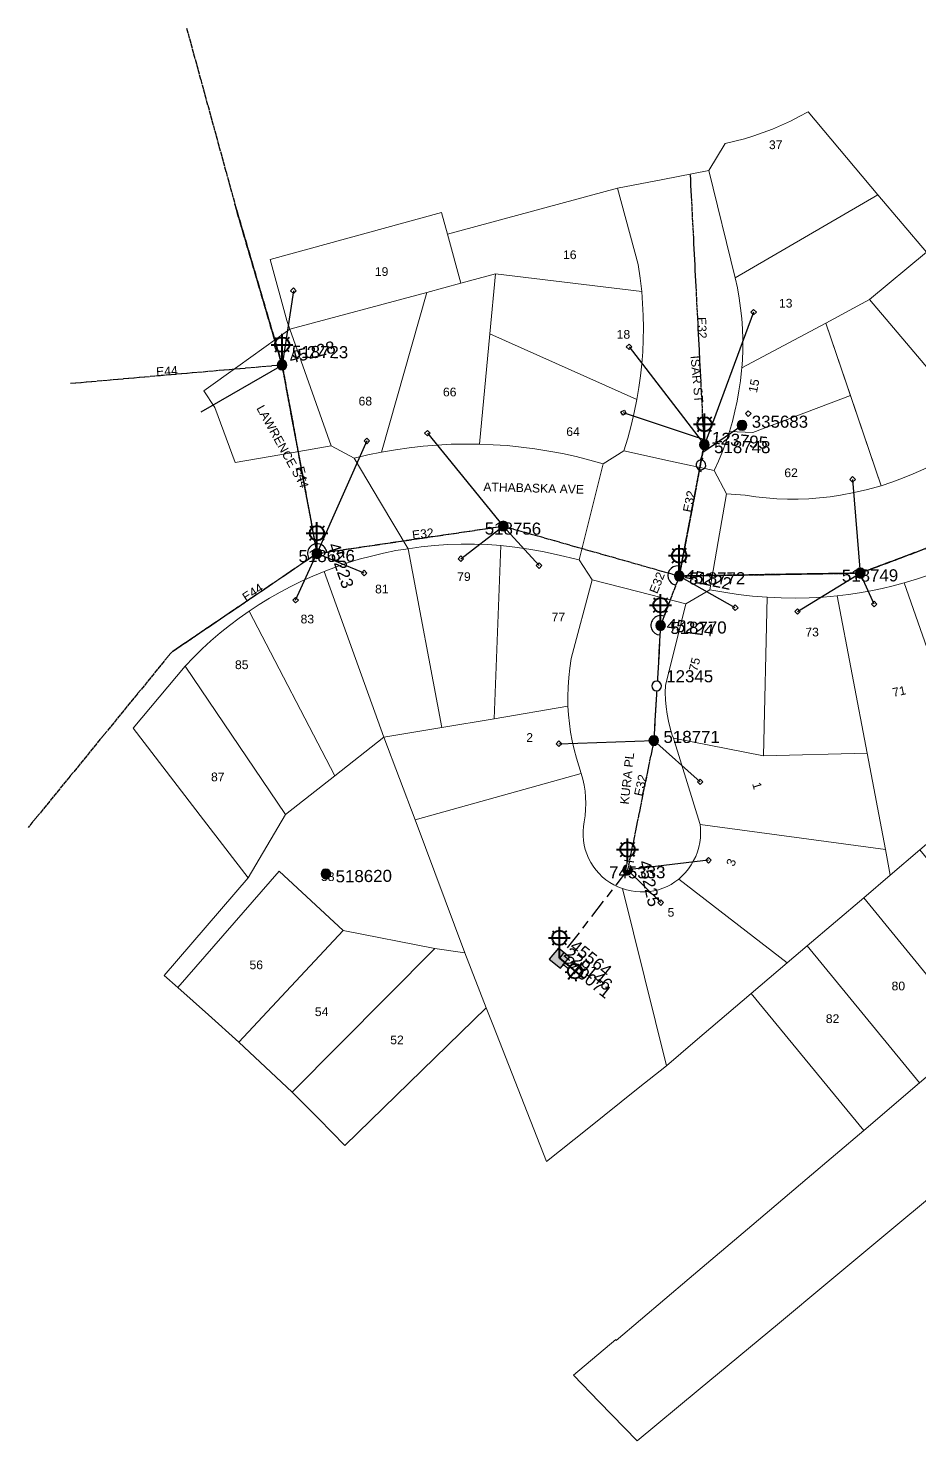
# Model space of a CAD drawing. Header units: metres. Extents: x 308730 to 309150, y 6259072 to 6259404.
# Drawn here: x 308730.1 to 308914.4, y 6259071.8 to 6259363.8 of the extents above; entities that cross this region are included whole.
import ezdxf
from ezdxf.enums import TextEntityAlignment as Align

# ---------------------------------------------------------------- set-up
doc = ezdxf.new("R2010")
doc.units = ezdxf.units.M
doc.linetypes.add('Cable Exist OH', pattern=[1, 1, 0])
doc.linetypes.add('Cable Exist UG', pattern=[8.2, 4, -1.2, 1.8, -1.2])
doc.layers.get('0').update_dxf_attribs({"color": 6})
doc.layers.add('Cadastre Land Parcels_SP_EXT', color=9, linetype='Continuous', lineweight=5)
doc.layers.add('Cadastre Roads_SP_EXT', color=9, linetype='Continuous', lineweight=5)
for name, color, linetype in [('Equip_SP_LV_EXT', 7, 'Continuous'), ('Equip_SP_SL_EXT', 7, 'Continuous'), ('Mains_LV_EXT', 7, 'Continuous'), ('Mains_SL_EXT', 7, 'Continuous'), ('Services_SP_EXT', 7, 'Continuous'), ('SupportsOH_SP_TR_HV_LV_SL_EXT', 7, 'Continuous'), ('SupportsOH_SP_TR_HV_LV_SL_NEW', 2, 'Continuous'), ('SupportsUG_SP_LV_SL_EXT', 7, 'Continuous')]:
    doc.layers.add(name, color=color, linetype=linetype)
doc.styles.add('COLUMN_LABEL', font='arial.ttf')
doc.styles.add('iecARIAL', font='arial.ttf', dxfattribs={"height": 2})
doc.styles.add('POLE_LABEL', font='arial.ttf')
doc.styles.get("Standard").update_dxf_attribs({"font": 'arial.ttf'})

# ---------------------------------------------------------------- blocks, each defined once
blk = doc.blocks.new('COLUMN_EXT')
blk.add_hatch(color=256).paths.add_polyline_path([(-1.49, 1.48), (-1.49, -1.49), (1.48, -1.49), (1.48, 1.48)])
blk.add_lwpolyline([(-1.49, -1.49), (1.48, -1.49), (1.48, 1.48), (-1.49, 1.48)], close=True)
for tag, height, style, flags, p in [('ASSET_NUM', 2.5, 'COLUMN_LABEL', 8, (2, 2)), ('STRUCTURE_PLANT_NUMBER', 0.2, 'POLE_LABEL', 9, (1.81, 0.03)), ('STREET_CODE', 0.2, 'COLUMN_LABEL', 9, (1.81, -0.2))]:
    blk.add_attdef(tag, text='', height=height, dxfattribs=dict(style=style, flags=flags)).set_placement(p, align=Align.MIDDLE_LEFT)
at = {"flags": 1}
blk.add_attdef('Z', (1.81, -2.35), '', height=0.2, dxfattribs=at)
at = {"flags": 9}
for tag, p in [('COLUMN_TYPE', (1.81, -0.4)), ('OWNED_BY', (1.81, -0.6)), ('STATE', (1.81, -0.8)), ('USAGE', (1.81, -1)), ('STREETNAME', (1.81, -1.6)), ('SUBURB', (1.81, -1.8)), ('LEGEND', (1.81, -1.2)), ('LOCATION', (1.81, -1.4)), ('NOTES', (1.81, -2))]:
    blk.add_attdef(tag, text='', height=0.2, dxfattribs=at).set_placement(p, align=Align.MIDDLE_LEFT)
blk = doc.blocks.new('LV_OH_LINKS_OPEN_EXT')
for p, q in [((-0.17, 4.97), (-0.17, 5.46)), ((-0.17, 3), (-0.17, 2.5)), ((0.17, 4.97), (0.17, 5.46)), ((0.17, 3), (0.17, 2.5))]:
    blk.add_line(p, q)
blk.add_lwpolyline([(0, 2.99, 1), (0, 4.98, 1)], format="xyb", close=True)
at = {"flags": 9}
for tag, p in [('ACTUAL_STATUS', (0, 0)), ('CONSTRUCTED_VOLTAGE', (0, -0.2)), ('OPERATING_VOLTAGE', (0, -0.6)), ('ORIENTATION', (0, -0.8)), ('OWNED_BY', (0, -1)), ('STATE', (0, -1.2)), ('SWITCH_TYPE', (0, -1.4)), ('NO_PHASES', (0, -0.4)), ('USAGE', (0, -1.6)), ('LEGEND', (0, -1.8)), ('NOTES', (0, -2))]:
    blk.add_attdef(tag, text='', height=0.2, dxfattribs=at).set_placement(p, align=Align.MIDDLE_LEFT)
at = {"flags": 1}
blk.add_attdef('Z', (0, 0), '', height=0.2, dxfattribs=at)
blk = doc.blocks.new('SL_LANTERN_EXT')
at = {"lineweight": 40}
for p, q in [((0, 1.97), (0, 6.47)), ((-2.25, 4.22), (2.25, 4.22)), ((-1.46, 5.68), (-1.06, 5.28)), ((-1.46, 2.76), (-1.06, 3.16)), ((1.46, 5.68), (1.06, 5.28)), ((1.46, 2.76), (1.06, 3.16)), ((0, 0), (0, 2.72))]:
    blk.add_line(p, q, dxfattribs=at)
blk.add_circle((0, 4.22), 1.5, dxfattribs=at)
at = {"style": 'iecARIAL', "flags": 8}
blk.add_attdef('ASSET_NUM', (1.5, 1.5), '', height=2.5, dxfattribs=at)
for tag, p, height, flags in [('OPERATING_VOLTAGE', (0.98, -1.65), 0.2, 9), ('ORIENTATION', (0.98, -1.85), 0.2, 9), ('OWNED_BY', (0.98, -2.05), 0.2, 9), ('STATE', (0.98, -2.25), 0.2, 9), ('CONSTRUCTED_VOLTAGE', (0.98, -0.65), 0.2, 9), ('CONTROL_TYPE', (0.98, -0.85), 0.2, 9), ('LANTERN_PURPOSE', (0.98, -1.05), 0.2, 9), ('LANTERN_TYPE', (0.98, -1.25), 0.2, 9), ('NO_PHASES', (0.98, -1.45), 0.2, 9), ('USAGE', (0.98, -2.45), 0.2, 9), ('CEXIST', (0.98, -2.65), 0.2, 9), ('CNEW', (0.98, -2.85), 0.2, 9), ('CNUMBER', (0.98, -3.05), 0.2, 9), ('LNUMBER', (2.18, -3.25), 2.5, 8), ('CREMOVE', (0.98, -3.25), 0.2, 9), ('CREPLACE', (0.98, -3.45), 0.2, 9), ('LKINGHEIGHT', (0.98, -3.65), 0.2, 9), ('LBRACKET', (0.98, -3.85), 0.2, 9), ('LBRACKETVOCAB', (0.98, -4.05), 0.2, 9), ('LCATEGORY', (0.98, -4.25), 0.2, 9), ('LCHARGE1', (0.98, -4.45), 0.2, 9), ('LCHARGE1PERCENT', (0.98, -4.65), 0.2, 9), ('LCHARGE2', (0.98, -4.85), 0.2, 9), ('LCHARGE2PERCENT', (0.98, -5.05), 0.2, 9), ('LCHARGE3', (0.98, -5.25), 0.2, 9), ('LCHARGE3PERCENT', (0.98, -5.45), 0.2, 9), ('LEXIST', (0.98, -5.65), 0.2, 9), ('LLAMP', (0.98, -5.85), 0.2, 9), ('LLAMPVOCAB', (0.98, -6.05), 0.2, 9), ('LMAST', (0.98, -6.25), 0.2, 9), ('LMASTVOCAB', (0.98, -6.45), 0.2, 9), ('LNEW', (0.98, -6.65), 0.2, 9), ('LANTNUMBER', (0.98, -6.85), 0.2, 9), ('LOUTREACH', (0.98, -7.25), 0.2, 9), ('LOUTREACHVOCAB', (0.98, -7.45), 0.2, 9), ('LRATECODE', (0.98, -7.65), 0.2, 9), ('LREMOVE', (0.98, -7.85), 0.2, 9), ('LREPLACE', (0.98, -8.05), 0.2, 9), ('LTYPE', (0.98, -8.25), 0.2, 9), ('LTYPEVOCAB', (0.98, -8.45), 0.2, 9), ('LEGEND', (0.98, -8.65), 0.2, 9), ('LOCATION', (0.98, -8.85), 0.2, 9), ('STREETNAME', (0.98, -9.25), 0.2, 9), ('SUBURB', (0.98, -9.45), 0.2, 1), ('NOTES', (0.98, -9.05), 0.2, 9)]:
    blk.add_attdef(tag, p, '', height=height, dxfattribs=dict(flags=flags))
blk = doc.blocks.new('CCP_EXT')
blk.add_wipeout([(0, 0.57), (0.57, 0), (0, -0.57), (-0.57, 0)])
blk.add_lwpolyline([(-0.57, 0), (0, 0.57), (0.57, 0), (0, -0.57), (-0.57, 0)])
at = {"flags": 1}
blk.add_attdef('Z', (0, 0), '', height=0.2, dxfattribs=at)
at = {"flags": 9}
for tag, p in [('CCP_TYPE', (0, 0)), ('CONSTRUCTED_VOLTAGE', (0, -0.2)), ('OPERATING_VOLTAGE', (0, -0.6)), ('ORIENTATION', (0, -0.8)), ('OWNED_BY', (0, -1)), ('STATE', (0, -1.8)), ('NO_PHASES', (0, -0.4)), ('USAGE', (0, -1.2)), ('LEGEND', (0, -1.4)), ('LIFE_SUPPORT', (0, -1.6)), ('NOTES', (0, -2))]:
    blk.add_attdef(tag, text='', height=0.2, dxfattribs=at).set_placement(p, align=Align.MIDDLE_LEFT)
blk = doc.blocks.new('POLE_EXT')
blk.add_hatch(color=256).paths.add_polyline_path([(-1, 0, 1), (1, 0, 1)])
blk.add_lwpolyline([(-1, 0, 1), (1, 0, 1)], format="xyb", close=True)
for tag, height, flags, p in [('pNumber', 2.5, 8, (-17.84, 2.07)), ('OWNED_BY', 0.2, 9, (1.35, -0.4)), ('SPECIAL_USE', 0.2, 9, (1.35, -0.8)), ('STATE', 0.2, 9, (1.35, -1)), ('cLV', 0.2, 9, (1.35, -1.4)), ('hDepth', 0.2, 9, (1.35, -1.6)), ('hDia', 0.2, 9, (1.35, -1.8)), ('cHV', 0.2, 9, (1.35, -2)), ('PARENT', 0.2, 9, (1.35, -0.6)), ('USAGE', 0.2, 9, (1.35, -1.2)), ('LBRACKET', 0.2, 9, (1.35, -2.2)), ('LExisting', 0.2, 9, (1.35, -2.4)), ('LANTNUMBER', 0.2, 9, (1.35, -2.6)), ('LOther', 0.2, 9, (1.35, -2.8)), ('LRemove', 0.2, 9, (1.35, -3)), ('cLinedev', 0.2, 9, (1.35, -3.4)), ('pExisting', 0.2, 9, (1.35, -3.8)), ('pFooting', 0.2, 9, (1.35, -4.4)), ('pNew', 0.2, 9, (1.35, -4.6)), ('pRelocate', 0.2, 9, (1.35, -5)), ('pRemove', 0.2, 9, (1.35, -5.2)), ('pReplace', 0.2, 9, (1.35, -5.4)), ('pStay', 0.2, 9, (1.35, -5.6)), ('pType', 0.2, 9, (1.35, -5.8)), ('LEGEND', 0.2, 9, (1.35, -3.2)), ('LOCATION', 0.2, 9, (1.35, -3.6)), ('PFNUMBER', 0.2, 9, (1.35, -4)), ('NEWPFNUMBER', 0.2, 9, (1.35, -4.2)), ('cspan', 0.2, 9, (1.35, -6)), ('STREETNAME', 0.2, 9, (1.35, -6.2)), ('SUBURB', 0.2, 9, (1.35, -6.4)), ('OPERATED_BY', 0.2, 9, (1.36, -7.01)), ('NOTES', 0.2, 9, (1.35, -6.6)), ('MAINTAINED_BY', 0.2, 9, (1.36, -6.81))]:
    blk.add_attdef(tag, text='', height=height, dxfattribs=dict(flags=flags)).set_placement(p, align=Align.MIDDLE_LEFT)
at = {"style": 'POLE_LABEL'}
for tag, height, flags, p in [('ASSET_NUM', 2.5, 8, (2, 2)), ('STRUCTURE_PLANT_NUMBER', 0.2, 9, (1.35, 0.03)), ('STREET_CODE', 0.2, 9, (1.35, -0.2))]:
    blk.add_attdef(tag, text='', height=height, dxfattribs=dict(at, flags=flags)).set_placement(p, align=Align.MIDDLE_LEFT)
at = {"flags": 1}
blk.add_attdef('Z', (1.35, -7.33), '', height=0.2, dxfattribs=at)
blk = doc.blocks.new('End Shackle_EXT')
blk.add_wipeout([(0, 0.25), (1.81, 0.25), (1.82, -0.25), (0, -0.25)])
blk.add_line((1.81, -1), (1.81, 1))
at = {"flags": 1}
blk.add_attdef('Z', (0, 0), '', height=0.2, dxfattribs=at)
at = {"flags": 9}
for tag, p in [('CONNECTOR_TYPE', (0, 0)), ('CONSTRUCTED_VOLTAGE', (0, -0.2)), ('OPERATING_VOLTAGE', (0, -0.6)), ('ORIENTATION', (0, -0.8)), ('OWNED_BY', (0, -1)), ('STATE', (0, -1.2)), ('NO_PHASES', (0, -0.4)), ('USAGE', (0, -1.4)), ('NOTES', (0, -1.6))]:
    blk.add_attdef(tag, text='', height=0.2, dxfattribs=at).set_placement(p, align=Align.MIDDLE_LEFT)
blk = doc.blocks.new('POLE_NEW')
for tag, height, flags, p in [('pNumber', 2.5, 8, (-17.84, 2.07)), ('OWNED_BY', 0.2, 9, (1.15, -0.4)), ('SPECIAL_USE', 0.2, 9, (1.15, -0.8)), ('STATE', 0.2, 9, (1.15, -1)), ('cLV', 0.2, 9, (1.15, -1.4)), ('hDepth', 0.2, 9, (1.15, -1.6)), ('hDia', 0.2, 9, (1.15, -1.8)), ('cHV', 0.2, 9, (1.15, -2)), ('PARENT', 0.2, 9, (1.15, -0.6)), ('USAGE', 0.2, 9, (1.15, -1.2)), ('LBRACKET', 0.2, 9, (1.15, -2.2)), ('LExisting', 0.2, 9, (1.15, -2.4)), ('LANTNUMBER', 0.2, 9, (1.15, -2.6)), ('LOther', 0.2, 9, (1.15, -2.8)), ('LRemove', 0.2, 9, (1.15, -3)), ('cLinedev', 0.2, 9, (1.15, -3.4)), ('pExisting', 0.2, 9, (1.15, -3.6)), ('pFooting', 0.2, 9, (1.15, -4.2)), ('pNew', 0.2, 9, (1.15, -4.4)), ('pRelocate', 0.2, 9, (1.15, -4.8)), ('pRemove', 0.2, 9, (1.15, -5)), ('pReplace', 0.2, 9, (1.15, -5.2)), ('pStay', 0.2, 9, (1.15, -5.4)), ('pType', 0.2, 9, (1.15, -5.6)), ('cspan', 0.2, 9, (1.15, -5.8)), ('LEGEND', 0.2, 9, (1.15, -3.2)), ('PFNUMBER', 0.2, 9, (1.15, -3.8)), ('NEWPFNUMBER', 0.2, 9, (1.15, -4)), ('SUBURB', 0.2, 9, (1.15, -6)), ('STREETNAME', 0.2, 9, (1.15, -6.2)), ('OPERATED_BY', 0.2, 9, (1.15, -6.89)), ('LOCATION', 0.2, 9, (1.15, -6.4)), ('NOTES', 0.2, 9, (1.15, -6.6)), ('MAINTAINED_BY', 0.2, 9, (1.15, -7.22))]:
    blk.add_attdef(tag, text='', height=height, dxfattribs=dict(flags=flags)).set_placement(p, align=Align.MIDDLE_LEFT)
at = {"style": 'POLE_LABEL'}
for tag, height, flags, p in [('ASSET_NUM', 2.5, 8, (2, 2)), ('STRUCTURE_PLANT_NUMBER', 0.2, 9, (1.15, 0.09)), ('STREET_CODE', 0.2, 9, (1.15, -0.2))]:
    blk.add_attdef(tag, text='', height=height, dxfattribs=dict(at, flags=flags)).set_placement(p, align=Align.MIDDLE_LEFT)
at = {"flags": 1}
blk.add_attdef('Z', (1.15, -7.59), '', height=0.2, dxfattribs=at)
blk.add_wipeout([(0.07, 1), (-0.06, 1), (-0.18, 0.98), (-0.3, 0.95), (-0.42, 0.91), (-0.53, 0.85), (-0.63, 0.77), (-0.73, 0.69), (-0.81, 0.59), (-0.87, 0.49), (-0.93, 0.37), (-0.97, 0.25), (-0.99, 0.13), (-1, 0.01), (-0.99, -0.12), (-0.97, -0.24), (-0.93, -0.36), (-0.88, -0.48), (-0.81, -0.58), (-0.73, -0.68), (-0.64, -0.77), (-0.54, -0.84), (-0.43, -0.9), (-0.31, -0.95), (-0.19, -0.98), (-0.07, -1), (0.06, -1), (0.18, -0.98), (0.3, -0.95), (0.42, -0.91), (0.53, -0.85), (0.63, -0.77), (0.73, -0.69), (0.81, -0.59), (0.87, -0.49), (0.93, -0.37), (0.97, -0.25), (0.99, -0.13), (1, -0.01), (0.99, 0.12), (0.97, 0.24), (0.93, 0.36), (0.88, 0.48), (0.81, 0.58), (0.73, 0.68), (0.64, 0.77), (0.54, 0.84), (0.43, 0.9), (0.31, 0.95), (0.19, 0.98)])
at = {"lineweight": -3}
blk.add_lwpolyline([(-1, 0, 1), (1, 0, 1)], format="xyb", close=True, dxfattribs=at)

msp = doc.modelspace()

# ---------------------------------------------------------------- linework, layer by layer
at = {"layer": 'Cadastre Land Parcels_SP_EXT', "linetype": 'Continuous'}
for points in [[(308905.81, 6259329.41), (308891.35, 6259346.55), (308889.54, 6259345.58), (308887.72, 6259344.65), (308885.87, 6259343.79), (308883.99, 6259342.99), (308882.09, 6259342.26), (308880.16, 6259341.6), (308878.2, 6259341.01), (308876.23, 6259340.48), (308874.24, 6259340.03), (308870.85, 6259334.46), (308876.28, 6259312.26), (308905.81, 6259329.41)], [(308856.95, 6259309.38), (308856.63, 6259312.2), (308856.22, 6259315), (308851.93, 6259330.75), (308816.76, 6259321.24), (308819.54, 6259311.16), (308826.73, 6259313.05), (308856.95, 6259309.38)], [(308915.82, 6259317.53), (308905.81, 6259329.41), (308876.28, 6259312.26), (308876.73, 6259310.17), (308877.1, 6259308.06), (308877.4, 6259305.94), (308877.62, 6259303.8), (308877.77, 6259301.67), (308877.84, 6259299.53), (308877.84, 6259297.38), (308877.76, 6259295.24), (308877.64, 6259293.65), (308894.99, 6259302.9), (308904.08, 6259307.78), (308915.82, 6259317.53)], [(308812.51, 6259309.24), (308819.54, 6259311.16), (308816.76, 6259321.24), (308815.55, 6259325.76), (308780.12, 6259316.01), (308783.58, 6259303.41), (308784.22, 6259301.61), (308812.51, 6259309.24)], [(308939.03, 6259289.96), (308915.82, 6259317.53), (308904.08, 6259307.78), (308927.32, 6259280.24), (308939.03, 6259289.96)], [(308825.51, 6259300.63), (308826.73, 6259313.05), (308819.54, 6259311.16), (308812.51, 6259309.24), (308803.15, 6259276.22), (308806.01, 6259276.71), (308808.88, 6259277.12), (308811.77, 6259277.44), (308814.67, 6259277.67), (308817.57, 6259277.82), (308820.47, 6259277.88), (308823.38, 6259277.85), (308825.51, 6259300.63)], [(308856.95, 6259309.38), (308826.73, 6259313.05), (308825.51, 6259300.63), (308855.95, 6259287.08), (308856.37, 6259289.54), (308856.71, 6259292), (308856.97, 6259294.47), (308857.15, 6259296.96), (308857.26, 6259299.44), (308857.3, 6259301.93), (308857.26, 6259304.42), (308857.14, 6259306.9), (308856.95, 6259309.38)], [(308803.15, 6259276.22), (308812.51, 6259309.24), (308784.22, 6259301.61), (308792.74, 6259277.48), (308797.48, 6259274.96), (308800.31, 6259275.63), (308803.15, 6259276.22)], [(308927.32, 6259280.24), (308904.08, 6259307.78), (308894.99, 6259302.9), (308906.44, 6259269.24), (308908.68, 6259269.98), (308910.91, 6259270.8), (308913.1, 6259271.71), (308915.26, 6259272.7), (308917.38, 6259273.77), (308919.46, 6259274.92), (308921.5, 6259276.14), (308923.49, 6259277.43), (308925.43, 6259278.8), (308927.32, 6259280.24)], [(308900.1, 6259287.88), (308894.99, 6259302.9), (308877.64, 6259293.65), (308877.6, 6259293.1), (308877.37, 6259290.97), (308877.06, 6259288.85), (308876.68, 6259286.75), (308876.23, 6259284.64), (308875.7, 6259282.54), (308875.1, 6259280.46), (308879.92, 6259280.28), (308900.1, 6259287.88)], [(308855.95, 6259287.08), (308825.51, 6259300.63), (308823.38, 6259277.85), (308826.26, 6259277.74), (308829.14, 6259277.54), (308832.02, 6259277.26), (308834.88, 6259276.89), (308837.74, 6259276.43), (308840.58, 6259275.89), (308843.4, 6259275.27), (308846.2, 6259274.56), (308848.97, 6259273.77), (308853.25, 6259276.49), (308854.06, 6259279.1), (308854.78, 6259281.74), (308855.41, 6259284.4), (308855.95, 6259287.08)], [(308900.1, 6259287.88), (308879.92, 6259280.28), (308875.1, 6259280.46), (308874.43, 6259278.39), (308873.68, 6259276.35), (308872.85, 6259274.34), (308871.96, 6259272.37), (308874.45, 6259267.61), (308878.36, 6259267.29), (308880.53, 6259266.97), (308882.72, 6259266.73), (308884.91, 6259266.57), (308887.11, 6259266.49), (308889.31, 6259266.49), (308891.51, 6259266.57), (308893.7, 6259266.72), (308895.89, 6259266.96), (308898.06, 6259267.29), (308900.87, 6259267.84), (308903.66, 6259268.5), (308906.44, 6259269.24), (308900.1, 6259287.88)], [(308803.6, 6259217.3), (308815.63, 6259219.24), (308808.63, 6259256.24), (308806.09, 6259255.83), (308803.56, 6259255.31), (308801.05, 6259254.72), (308798.55, 6259254.04), (308796.09, 6259253.28), (308793.64, 6259252.44), (308791.27, 6259251.5), (308803.6, 6259217.3)], [(308827.84, 6259256.92), (308825.09, 6259257.1), (308822.34, 6259257.19), (308819.59, 6259257.18), (308816.85, 6259257.08), (308814.1, 6259256.9), (308811.37, 6259256.62), (308808.63, 6259256.24), (308815.63, 6259219.24), (308826.46, 6259221.07), (308827.84, 6259256.92)], [(308844, 6259253.94), (308839.27, 6259255.05), (308836.43, 6259255.63), (308833.58, 6259256.14), (308830.71, 6259256.57), (308827.84, 6259256.92), (308826.46, 6259221.07), (308841.69, 6259223.66), (308841.67, 6259225.66), (308841.73, 6259227.63), (308841.87, 6259229.6), (308842.09, 6259231.56), (308842.39, 6259233.5), (308846.68, 6259249.79), (308844, 6259253.94)], [(308944.54, 6259219.52), (308924.63, 6259254.19), (308922, 6259253.02), (308919.36, 6259251.91), (308916.67, 6259250.9), (308913.96, 6259249.98), (308911.21, 6259249.15), (308926.89, 6259204.53), (308937.66, 6259213.68), (308944.54, 6259219.52)], [(308803.6, 6259217.3), (308791.27, 6259251.5), (308788.91, 6259250.56), (308786.63, 6259249.53), (308784.38, 6259248.43), (308782.17, 6259247.25), (308780, 6259246.01), (308777.87, 6259244.7), (308775.78, 6259243.31), (308793.48, 6259209.3), (308803.6, 6259217.3)], [(308882.86, 6259246.19), (308879.88, 6259246.44), (308876.92, 6259246.78), (308873.96, 6259247.23), (308871.03, 6259247.76), (308866.08, 6259244.87), (308861.86, 6259227.97), (308861.83, 6259226.48), (308861.87, 6259224.99), (308862, 6259223.51), (308862.2, 6259222.03), (308862.48, 6259220.57), (308862.83, 6259219.12), (308863.26, 6259217.7), (308863.5, 6259217.05), (308882.12, 6259213.43), (308882.86, 6259246.19)], [(308926.89, 6259204.53), (308911.21, 6259249.15), (308908.94, 6259248.54), (308906.65, 6259247.99), (308904.34, 6259247.51), (308902.02, 6259247.1), (308899.69, 6259246.75), (308897.37, 6259246.48), (308903.58, 6259213.97), (308907.37, 6259194.07), (308908.36, 6259188.76), (308914.48, 6259193.96), (308926.06, 6259203.81), (308926.89, 6259204.53)], [(308897.37, 6259246.48), (308894.46, 6259246.23), (308891.57, 6259246.07), (308888.66, 6259246.02), (308885.76, 6259246.06), (308882.86, 6259246.19), (308882.12, 6259213.43), (308903.58, 6259213.97), (308897.37, 6259246.48)], [(308793.48, 6259209.3), (308775.78, 6259243.31), (308773.73, 6259241.88), (308771.73, 6259240.38), (308769.78, 6259238.81), (308767.88, 6259237.19), (308766.03, 6259235.5), (308764.24, 6259233.75), (308762.51, 6259231.95), (308783.28, 6259201.28), (308793.48, 6259209.3)], [(308783.28, 6259201.28), (308762.51, 6259231.95), (308751.76, 6259219.14), (308766.35, 6259200.17), (308775.55, 6259188.2), (308783.28, 6259201.28)], [(308844.42, 6259209.78), (308843.48, 6259212.96), (308843, 6259214.71), (308842.59, 6259216.49), (308842.25, 6259218.27), (308841.99, 6259220.07), (308841.8, 6259221.88), (308841.69, 6259223.66), (308826.46, 6259221.07), (308815.63, 6259219.24), (308803.6, 6259217.3), (308810.07, 6259200.15), (308844.42, 6259209.78)], [(308810.07, 6259200.15), (308803.6, 6259217.3), (308793.48, 6259209.3), (308783.28, 6259201.28), (308775.55, 6259188.2), (308758.18, 6259167.99), (308761.03, 6259165.5), (308782, 6259189.53), (308795.22, 6259177.33), (308814.14, 6259173.57), (308820.4, 6259172.68), (308810.07, 6259200.15)], [(308882.12, 6259213.43), (308863.5, 6259217.05), (308863.73, 6259216.36), (308868.99, 6259199.41), (308869.01, 6259199.2), (308907.37, 6259194.07), (308903.58, 6259213.97), (308882.12, 6259213.43)], [(308852.96, 6259185.98), (308852.02, 6259186.34), (308851.16, 6259186.76), (308850.33, 6259187.25), (308849.54, 6259187.8), (308848.8, 6259188.42), (308848.12, 6259189.09), (308847.48, 6259189.81), (308846.91, 6259190.58), (308846.4, 6259191.39), (308845.96, 6259192.24), (308845.58, 6259193.13), (308845.28, 6259194.04), (308845.05, 6259194.97), (308844.9, 6259195.92), (308844.82, 6259196.88), (308844.82, 6259197.84), (308844.9, 6259198.8), (308845.05, 6259199.75), (308845.24, 6259201.01), (308845.35, 6259202.28), (308845.39, 6259203.55), (308845.35, 6259204.83), (308845.24, 6259206.1), (308845.05, 6259207.36), (308844.79, 6259208.61), (308844.42, 6259209.78), (308810.07, 6259200.15), (308820.4, 6259172.68), (308824.77, 6259161.3), (308826.3, 6259157.52), (308832.64, 6259141.3), (308837.24, 6259129.53), (308845.66, 6259136.25), (308856.22, 6259144.67), (308862.05, 6259149.32), (308852.96, 6259185.98)], [(308907.37, 6259194.07), (308869.01, 6259199.2), (308869.1, 6259198.43), (308869.13, 6259197.44), (308869.08, 6259196.45), (308868.95, 6259195.47), (308868.74, 6259194.5), (308868.47, 6259193.56), (308868.11, 6259192.63), (308867.68, 6259191.74), (308867.19, 6259190.88), (308866.63, 6259190.07), (308866, 6259189.3), (308865.32, 6259188.58), (308864.6, 6259187.94), (308887.03, 6259170.63), (308891.17, 6259174.13), (308902.86, 6259184.07), (308908.36, 6259188.76), (308907.37, 6259194.07)], [(308937.74, 6259165.64), (308914.48, 6259193.96), (308908.36, 6259188.76), (308902.86, 6259184.07), (308926.03, 6259155.71), (308937.74, 6259165.64)], [(308773.61, 6259154.2), (308795.22, 6259177.33), (308782, 6259189.53), (308761.03, 6259165.5), (308767.35, 6259159.89), (308773.61, 6259154.2)], [(308887.03, 6259170.63), (308864.6, 6259187.94), (308863.82, 6259187.35), (308863.02, 6259186.84), (308862.18, 6259186.4), (308861.3, 6259186.03), (308860.4, 6259185.73), (308859.48, 6259185.5), (308858.54, 6259185.34), (308857.59, 6259185.26), (308856.64, 6259185.26), (308855.69, 6259185.33), (308854.75, 6259185.48), (308853.82, 6259185.7), (308852.96, 6259185.98), (308862.05, 6259149.32), (308867.98, 6259154.4), (308879.59, 6259164.28), (308887.03, 6259170.63)], [(308914.41, 6259145.77), (308926.03, 6259155.71), (308902.86, 6259184.07), (308891.17, 6259174.13), (308914.41, 6259145.77)], [(308814.14, 6259173.57), (308795.22, 6259177.33), (308773.61, 6259154.2), (308779.16, 6259149.05), (308784.66, 6259143.84), (308814.14, 6259173.57)], [(308902.91, 6259135.96), (308914.41, 6259145.77), (308891.17, 6259174.13), (308887.03, 6259170.63), (308879.59, 6259164.28), (308902.91, 6259135.96)], [(308820.4, 6259172.68), (308814.14, 6259173.57), (308784.66, 6259143.84), (308790.15, 6259138.37), (308795.58, 6259132.85), (308824.77, 6259161.3), (308820.4, 6259172.68)]]:
    msp.add_lwpolyline(points, close=True, dxfattribs=at)
at = {"layer": 'Cadastre Roads_SP_EXT', "linetype": 'Continuous'}
msp.add_lwpolyline([(308792.74, 6259277.48), (308784.22, 6259301.61), (308773.42, 6259293.91), (308766.42, 6259288.9), (308768.69, 6259285.45), (308772.91, 6259274.03), (308782.13, 6259275.63), (308792.74, 6259277.48)], close=True, dxfattribs=at)
msp.add_lwpolyline([(308926.03, 6259155.71), (308914.41, 6259145.77), (308902.91, 6259135.96), (308891.19, 6259126.02), (308879.69, 6259116.3), (308866.79, 6259105.34), (308851.69, 6259092.53), (308851.63, 6259092.7), (308842.84, 6259085.33), (308848.15, 6259079.87), (308856, 6259071.8), (308868.6, 6259082.24), (308885.43, 6259096.19), (308894.99, 6259104.18), (308910.33, 6259116.93), (308925.86, 6259129.84)], dxfattribs=at)
at = {"layer": 'Mains_LV_EXT', "linetype": 'Cable Exist OH'}
for points in [[(308866.96, 6259333.52), (308869.82, 6259277.48)], [(308782.59, 6259294.2), (308772.83, 6259327.45)], [(308782.59, 6259294.2), (308738.79, 6259290.36)], [(308789.84, 6259255.25), (308782.59, 6259294.2)], [(308864.71, 6259250.58), (308869.82, 6259277.48)], [(308929.93, 6259261.63), (308902.15, 6259251.19)], [(308864.71, 6259250.58), (308860.85, 6259240.4)], [(308902.15, 6259251.19), (308864.71, 6259250.58)], [(308860.85, 6259240.4), (308859.45, 6259216.57)]]:
    msp.add_lwpolyline(points, dxfattribs=at)
at = {"layer": 'Mains_LV_EXT', "linetype": 'Continuous'}
for points in [[(308791.82, 6259255.54, 1.194453), (308788.08, 6259254.3)], [(308865.08, 6259252.55, 1.094017), (308864, 6259248.71)], [(308861.56, 6259242.27, 1.167685), (308860.73, 6259238.4)]]:
    msp.add_lwpolyline(points, format="xyb", dxfattribs=at)
at = {"layer": 'Mains_SL_EXT', "linetype": 'Cable Exist OH'}
for points in [[(308762.84, 6259363.84), (308772.83, 6259327.45), (308782.59, 6259294.2)], [(308866.96, 6259333.52), (308869.82, 6259277.48)], [(308782.59, 6259294.2), (308738.79, 6259290.36)], [(308782.59, 6259294.2), (308789.8, 6259255.23)], [(308869.82, 6259277.48), (308864.71, 6259250.58)], [(308864.71, 6259250.58), (308902.15, 6259251.19), (308929.93, 6259261.63)], [(308864.71, 6259250.58), (308860.84, 6259240.35)]]:
    msp.add_lwpolyline(points, dxfattribs=at)
at = {"layer": 'Services_SP_EXT'}
for points in [[(308765.83, 6259284.5), (308782.59, 6259294.2)], [(308869.57, 6259276.18), (308877.7, 6259281.75)]]:
    msp.add_lwpolyline(points, dxfattribs=at)

# ---------------------------------------------------------------- block references
at = {"layer": 'Equip_SP_LV_EXT', "rotation": 171.0481608683612}
msp.add_blockref('LV_OH_LINKS_OPEN_EXT', (308869.82, 6259277.48), dxfattribs=at)
at = {"layer": 'Equip_SP_SL_EXT'}
ref = msp.add_blockref('SL_LANTERN_EXT', (308782.59, 6259294.2), dxfattribs=at)
ref.add_attrib('ASSET_NUM', '45228', dxfattribs={"layer": '0', "height": 2.5, "rotation": 13.9816, "style": 'iecARIAL'}).set_placement((308784.09, 6259295.7), align=Align.MIDDLE_LEFT)
ref = msp.add_blockref('SL_LANTERN_EXT', (308869.92, 6259277.74), dxfattribs=at)
ref.add_attrib('ASSET_NUM', '123795', dxfattribs={"layer": '0', "height": 2.5, "rotation": 354.2456, "style": 'iecARIAL'}).set_placement((308871.43, 6259279.24), align=Align.MIDDLE_LEFT)
ref = msp.add_blockref('SL_LANTERN_EXT', (308789.8, 6259255.23), dxfattribs=at)
ref.add_attrib('ASSET_NUM', '45223', dxfattribs={"layer": '0', "height": 2.5, "rotation": 288.6914, "style": 'iecARIAL'}).set_placement((308791.3, 6259256.73), align=Align.BOTTOM_LEFT)
ref = msp.add_blockref('SL_LANTERN_EXT', (308864.71, 6259250.58), dxfattribs=at)
ref.add_attrib('ASSET_NUM', '45222', dxfattribs={"layer": '0', "height": 2.5, "rotation": 348.4761, "style": 'iecARIAL'}).set_placement((308866.21, 6259252.08), align=Align.TOP_LEFT)
ref = msp.add_blockref('SL_LANTERN_EXT', (308860.84, 6259240.35), dxfattribs=at)
ref.add_attrib('ASSET_NUM', '45224', dxfattribs={"layer": '0', "height": 2.5, "rotation": 352.2725, "style": 'iecARIAL'}).set_placement((308862.34, 6259241.85), align=Align.TOP_LEFT)
ref = msp.add_blockref('SL_LANTERN_EXT', (308854.02, 6259189.83), dxfattribs=at)
ref.add_attrib('ASSET_NUM', '45225', dxfattribs={"layer": '0', "height": 2.5, "rotation": 282.7812, "style": 'iecARIAL'}).set_placement((308855.52, 6259191.33), align=Align.BOTTOM_LEFT)
ref = msp.add_blockref('SL_LANTERN_EXT', (308839.93, 6259171.57), dxfattribs=at)
ref.add_attrib('ASSET_NUM', '229146', dxfattribs={"layer": '0', "height": 2.5, "rotation": 320.2774, "style": 'iecARIAL'}).set_placement((308841.43, 6259173.07), align=Align.MIDDLE_LEFT)
ref = msp.add_blockref('SL_LANTERN_EXT', (308839.93, 6259171.57), dxfattribs=dict(at, rotation=230.4070599012204))
ref.add_attrib('ASSET_NUM', '45564', dxfattribs={"layer": '0', "height": 2.5, "rotation": 321.2092, "style": 'iecARIAL'}).set_placement((308841.43, 6259173.07), align=Align.BOTTOM_LEFT)
at = {"layer": 'SupportsOH_SP_TR_HV_LV_SL_EXT'}
ref = msp.add_blockref('POLE_EXT', (308782.59, 6259294.2), dxfattribs=at)
ref.add_attrib('ASSET_NUM', '518723', dxfattribs={"layer": '0', "height": 2.5, "rotation": 359.5356, "style": 'POLE_LABEL'}).set_placement((308784.59, 6259294.95), align=Align.BOTTOM_LEFT)
ref = msp.add_blockref('POLE_EXT', (308869.92, 6259277.74), dxfattribs=at)
ref.add_attrib('ASSET_NUM', '518748', dxfattribs={"layer": '0', "height": 2.5, "style": 'POLE_LABEL'}).set_placement((308871.92, 6259278.49), align=Align.TOP_LEFT)
ref = msp.add_blockref('POLE_EXT', (308828.33, 6259260.9), dxfattribs=dict(at, rotation=0.4939987542208827))
ref.add_attrib('ASSET_NUM', '518756', dxfattribs={"layer": '0', "height": 2.5, "rotation": 359.7711, "style": 'POLE_LABEL'}).set_placement((308830.33, 6259261.65), align=Align.TOP_CENTER)
ref = msp.add_blockref('POLE_EXT', (308789.8, 6259255.23), dxfattribs=dict(at, rotation=359.6959776804218))
ref.add_attrib('ASSET_NUM', '518626', dxfattribs={"layer": '0', "height": 2.5, "rotation": 0.4314, "style": 'POLE_LABEL'}).set_placement((308791.8, 6259255.98), align=Align.TOP_CENTER)
ref = msp.add_blockref('POLE_EXT', (308864.71, 6259250.58), dxfattribs=at)
ref.add_attrib('ASSET_NUM', '518772', dxfattribs={"layer": '0', "height": 2.5, "rotation": 0.3219, "style": 'POLE_LABEL'}).set_placement((308866.71, 6259251.33), align=Align.TOP_LEFT)
ref = msp.add_blockref('POLE_EXT', (308902.15, 6259251.19), dxfattribs=dict(at, rotation=359.8857540345646))
ref.add_attrib('ASSET_NUM', '518749', dxfattribs={"layer": '0', "height": 2.5, "rotation": 0.4485, "style": 'POLE_LABEL'}).set_placement((308904.15, 6259251.94), align=Align.TOP_CENTER)
ref = msp.add_blockref('POLE_EXT', (308860.84, 6259240.35), dxfattribs=at)
ref.add_attrib('ASSET_NUM', '518770', dxfattribs={"layer": '0', "height": 2.5, "rotation": 0.5287, "style": 'POLE_LABEL'}).set_placement((308862.84, 6259241.1), align=Align.TOP_LEFT)
ref = msp.add_blockref('POLE_EXT', (308859.45, 6259216.57), dxfattribs=at)
ref.add_attrib('ASSET_NUM', '518771', dxfattribs={"layer": '0', "height": 2.5, "style": 'POLE_LABEL'}).set_placement((308861.45, 6259217.32), align=Align.MIDDLE_LEFT)
ref = msp.add_blockref('POLE_EXT', (308791.64, 6259189), dxfattribs=at)
ref.add_attrib('ASSET_NUM', '518620', dxfattribs={"layer": '0', "height": 2.5, "rotation": 0.5519, "style": 'POLE_LABEL'}).set_placement((308793.64, 6259189.75), align=Align.TOP_LEFT)
ref = msp.add_blockref('POLE_EXT', (308854.02, 6259189.83), dxfattribs=dict(at, rotation=0.4302731150068977))
ref.add_attrib('ASSET_NUM', '745333', dxfattribs={"layer": '0', "height": 2.5, "rotation": 0.2206, "style": 'POLE_LABEL'}).set_placement((308856.02, 6259190.58), align=Align.TOP_CENTER)
at = {"layer": 'SupportsUG_SP_LV_SL_EXT'}
ref = msp.add_blockref('COLUMN_EXT', (308839.93, 6259171.57), dxfattribs=dict(at, rotation=230.4070599012204))
ref.add_attrib('ASSET_NUM', '240071', dxfattribs={"layer": '0', "height": 2.5, "rotation": 321.2092, "style": 'COLUMN_LABEL'}).set_placement((308841.93, 6259172.32), align=Align.TOP_LEFT)

# ---------------------------------------------------------------- texts
at = {"layer": 'Cadastre Land Parcels_SP_EXT'}
for s, p in [('37', (308883.26, 6259338.85)), ('16', (308840.68, 6259316.11)), ('19', (308801.76, 6259312.63)), ('13', (308885.33, 6259306.09)), ('18', (308851.77, 6259299.65)), ('68', (308798.4, 6259285.85)), ('66', (308815.85, 6259287.73)), ('64', (308841.35, 6259279.54)), ('79', (308818.79, 6259249.56)), ('81', (308801.81, 6259246.99)), ('83', (308786.41, 6259240.79)), ('77', (308838.32, 6259241.19)), ('85', (308772.84, 6259231.34)), ('2', (308833.08, 6259216.3)), ('87', (308767.89, 6259208.15)), ('58', (308790.63, 6259187.53)), ('5', (308862.3, 6259180.15)), ('56', (308775.84, 6259169.29)), ('80', (308908.62, 6259164.92)), ('54', (308789.36, 6259159.6)), ('82', (308895.02, 6259158.16)), ('52', (308804.95, 6259153.77))]:
    msp.add_text(s, height=1.8, dxfattribs=at).set_placement(p)
for s, rotation, p in [('15', 78.7471, (308880.76, 6259288.37)), ('62', 0.7354, (308886.45, 6259271.02)), ('73', 1.111, (308890.8, 6259238.06)), ('75', 76.1175, (308868.42, 6259230.76)), ('71', 11.7305, (308909, 6259225.59)), ('1', 287.1864, (308879.76, 6259207.64)), ('3', 69.1373, (308876.04, 6259190.41))]:
    msp.add_text(s, height=1.8, rotation=rotation, dxfattribs=at).set_placement(p)
at = {"layer": 'Cadastre Roads_SP_EXT'}
for s, rotation, p in [('ISAR ST', 275.0359, (308867.05, 6259296.09)), ('LAWRENCE ST', 299.096, (308777.22, 6259285.29)), ('ATHABASKA AVE', 358.5021, (308824.18, 6259268.14)), ('KURA PL', 83.9097, (308854.26, 6259203.29))]:
    msp.add_text(s, height=1.8, rotation=rotation, dxfattribs=at).set_placement(p)
at = {"layer": 'Mains_LV_EXT'}
for s, rotation, p in [('E32', 271.7687, (308868.46, 6259304.11)), ('E44', 3.9074, (308756.6, 6259291.92)), ('E44', 283.066, (308785.34, 6259273.03)), ('E32', 78.1604, (308867.19, 6259263.63)), ('E32', 7.2426, (308809.59, 6259258.15)), ('E32', 68.1764, (308860.13, 6259246.79)), ('E44', 33.0884, (308775.11, 6259245.24)), ('E32', 77.4512, (308857.09, 6259204.94))]:
    msp.add_text(s, height=1.8, rotation=rotation, dxfattribs=at).set_placement(p)

# ---------------------------------------------------------------- next in the draw order: block references
at = {"layer": 'Services_SP_EXT'}
for p in [(308784.91, 6259309.58), (308880.09, 6259305.14), (308854.33, 6259297.96), (308878.98, 6259284.16), (308800.1, 6259278.51), (308812.62, 6259280.11), (308900.56, 6259270.57), (308819.56, 6259254.17), (308835.72, 6259252.73), (308799.56, 6259251.21), (308785.39, 6259245.6), (308876.3, 6259244.03), (308889.16, 6259243.25), (308905.03, 6259244.79), (308839.84, 6259215.91), (308869.03, 6259208.02), (308870.77, 6259191.82), (308860.87, 6259183.06)]:
    msp.add_blockref('CCP_EXT', p, dxfattribs=at)
at = {"layer": 'Services_SP_EXT', "rotation": 341.459100228937}
msp.add_blockref('CCP_EXT', (308853.2, 6259284.36), dxfattribs=at)

# ---------------------------------------------------------------- next in the draw order: linework, layer by layer
at = {"layer": 'Cadastre Roads_SP_EXT', "linetype": 'Continuous'}
for points in [[(308876.28, 6259312.26), (308870.85, 6259334.46), (308861.29, 6259332.59), (308851.93, 6259330.75), (308856.22, 6259315), (308856.63, 6259312.2), (308856.95, 6259309.38), (308857.14, 6259306.9), (308857.26, 6259304.42), (308857.3, 6259301.93), (308857.26, 6259299.44), (308857.15, 6259296.96), (308856.97, 6259294.47), (308856.71, 6259292), (308856.37, 6259289.54), (308855.95, 6259287.08), (308855.41, 6259284.4), (308854.78, 6259281.74), (308854.06, 6259279.1), (308853.25, 6259276.49), (308862.9, 6259274.36), (308871.96, 6259272.37), (308872.85, 6259274.34), (308873.68, 6259276.35), (308874.43, 6259278.39), (308875.1, 6259280.46), (308875.7, 6259282.55), (308876.23, 6259284.65), (308876.68, 6259286.75), (308877.06, 6259288.85), (308877.37, 6259290.97), (308877.6, 6259293.1), (308877.64, 6259293.65), (308877.76, 6259295.24), (308877.84, 6259297.38), (308877.84, 6259299.53), (308877.77, 6259301.67), (308877.62, 6259303.8), (308877.4, 6259305.94), (308877.1, 6259308.06), (308876.73, 6259310.17), (308876.28, 6259312.26)], [(308846.49, 6259263.86), (308848.97, 6259273.77), (308846.2, 6259274.56), (308843.4, 6259275.27), (308840.58, 6259275.89), (308837.74, 6259276.43), (308834.88, 6259276.89), (308832.02, 6259277.26), (308829.14, 6259277.54), (308826.26, 6259277.74), (308823.38, 6259277.85), (308820.47, 6259277.88), (308817.57, 6259277.82), (308814.67, 6259277.67), (308811.77, 6259277.44), (308808.88, 6259277.12), (308806.01, 6259276.71), (308803.15, 6259276.22), (308800.31, 6259275.63), (308797.48, 6259274.96), (308802.95, 6259265.78), (308808.63, 6259256.24), (308811.37, 6259256.62), (308814.1, 6259256.9), (308816.85, 6259257.08), (308819.59, 6259257.18), (308822.34, 6259257.19), (308825.09, 6259257.1), (308827.84, 6259256.92), (308830.71, 6259256.57), (308833.58, 6259256.14), (308836.43, 6259255.63), (308839.27, 6259255.05), (308844, 6259253.94), (308846.49, 6259263.86)], [(308866.08, 6259244.87), (308856.17, 6259247.38), (308846.68, 6259249.79), (308842.39, 6259233.5), (308842.09, 6259231.56), (308841.87, 6259229.6), (308841.73, 6259227.63), (308841.67, 6259225.66), (308841.69, 6259223.66), (308841.8, 6259221.88), (308841.99, 6259220.07), (308842.25, 6259218.27), (308842.59, 6259216.49), (308843, 6259214.71), (308843.48, 6259212.96), (308844.42, 6259209.78), (308844.79, 6259208.61), (308845.05, 6259207.36), (308845.24, 6259206.1), (308845.35, 6259204.83), (308845.39, 6259203.55), (308845.35, 6259202.28), (308845.24, 6259201.01), (308845.05, 6259199.75), (308844.9, 6259198.8), (308844.82, 6259197.84), (308844.82, 6259196.88), (308844.9, 6259195.92), (308845.05, 6259194.97), (308845.28, 6259194.04), (308845.58, 6259193.13), (308845.96, 6259192.24), (308846.4, 6259191.39), (308846.91, 6259190.58), (308847.48, 6259189.81), (308848.12, 6259189.08), (308848.8, 6259188.42), (308849.54, 6259187.8), (308850.33, 6259187.25), (308851.16, 6259186.76), (308852.02, 6259186.34), (308852.96, 6259185.98), (308853.82, 6259185.7), (308854.75, 6259185.48), (308855.69, 6259185.33), (308856.64, 6259185.26), (308857.59, 6259185.26), (308858.54, 6259185.34), (308859.48, 6259185.5), (308860.4, 6259185.73), (308861.3, 6259186.03), (308862.18, 6259186.4), (308863.02, 6259186.84), (308863.82, 6259187.35), (308864.6, 6259187.94), (308865.32, 6259188.58), (308866, 6259189.3), (308866.63, 6259190.07), (308867.19, 6259190.88), (308867.68, 6259191.74), (308868.11, 6259192.63), (308868.47, 6259193.56), (308868.74, 6259194.5), (308868.95, 6259195.47), (308869.08, 6259196.45), (308869.13, 6259197.44), (308869.1, 6259198.43), (308869.01, 6259199.2), (308868.99, 6259199.41), (308863.73, 6259216.36), (308863.5, 6259217.05), (308863.26, 6259217.7), (308862.83, 6259219.12), (308862.48, 6259220.57), (308862.2, 6259222.03), (308862, 6259223.51), (308861.87, 6259224.99), (308861.83, 6259226.48), (308861.86, 6259227.97), (308866.08, 6259244.87)]]:
    msp.add_lwpolyline(points, close=True, dxfattribs=at)
msp.add_lwpolyline([(308915.26, 6259272.7), (308913.1, 6259271.71), (308910.91, 6259270.8), (308908.68, 6259269.98), (308906.44, 6259269.24), (308903.66, 6259268.5), (308900.87, 6259267.84), (308898.06, 6259267.29), (308895.89, 6259266.96), (308893.7, 6259266.72), (308891.51, 6259266.57), (308889.31, 6259266.49), (308887.11, 6259266.49), (308884.91, 6259266.57), (308882.72, 6259266.73), (308880.53, 6259266.97), (308878.36, 6259267.29), (308874.45, 6259267.61), (308872.74, 6259257.69), (308871.03, 6259247.76), (308873.96, 6259247.23), (308876.92, 6259246.78), (308879.88, 6259246.44), (308882.86, 6259246.19), (308885.76, 6259246.06), (308888.66, 6259246.02), (308891.57, 6259246.07), (308894.46, 6259246.23), (308897.37, 6259246.48), (308899.69, 6259246.75), (308902.02, 6259247.1), (308904.34, 6259247.51), (308906.65, 6259247.99), (308908.94, 6259248.54), (308911.21, 6259249.15), (308913.96, 6259249.98), (308916.67, 6259250.9)], dxfattribs=at)
at = {"layer": 'Mains_LV_EXT', "linetype": 'Cable Exist OH'}
for points in [[(308789.84, 6259255.25), (308828.33, 6259260.9)], [(308828.33, 6259260.9), (308864.71, 6259250.58)], [(308789.84, 6259255.25), (308759.62, 6259234.72)]]:
    msp.add_lwpolyline(points, dxfattribs=at)
at = {"layer": 'Mains_SL_EXT', "linetype": 'Cable Exist OH'}
for points in [[(308789.8, 6259255.23), (308828.33, 6259260.9), (308864.71, 6259250.58)], [(308789.8, 6259255.23), (308759.62, 6259234.72), (308730.09, 6259198.61)]]:
    msp.add_lwpolyline(points, dxfattribs=at)
at = {"layer": 'Services_SP_EXT'}
for points in [[(308784.91, 6259309.58), (308782.59, 6259294.2)], [(308880.09, 6259305.14), (308869.92, 6259277.74)], [(308854.33, 6259297.96), (308869.92, 6259277.74)], [(308869.75, 6259278.81), (308853.2, 6259284.36)], [(308812.62, 6259280.11), (308828.33, 6259260.9)], [(308800.1, 6259278.51), (308789.8, 6259255.23)], [(308900.56, 6259270.57), (308902.15, 6259251.19)], [(308819.56, 6259254.17), (308828.33, 6259260.9)], [(308835.72, 6259252.73), (308828.33, 6259260.9)], [(308785.39, 6259245.6), (308789.8, 6259255.23)], [(308799.56, 6259251.21), (308789.8, 6259255.23)], [(308876.3, 6259244.03), (308864.71, 6259250.58)], [(308889.16, 6259243.25), (308902.15, 6259251.19)], [(308905.03, 6259244.79), (308902.15, 6259251.19)], [(308839.84, 6259215.91), (308859.45, 6259216.57)], [(308869.03, 6259208.02), (308859.45, 6259216.57)], [(308870.77, 6259191.82), (308854.02, 6259189.83)], [(308860.87, 6259183.06), (308854.02, 6259189.83)]]:
    msp.add_lwpolyline(points, dxfattribs=at)

# ---------------------------------------------------------------- next in the draw order: block references
at = {"layer": 'SupportsOH_SP_TR_HV_LV_SL_EXT'}
ref = msp.add_blockref('POLE_EXT', (308877.7, 6259281.75), dxfattribs=at)
ref.add_attrib('ASSET_NUM', '335683', dxfattribs={"layer": '0', "height": 2.5, "style": 'POLE_LABEL'}).set_placement((308879.7, 6259282.5), align=Align.MIDDLE_LEFT)

# ---------------------------------------------------------------- next in the draw order: block references
at = {"layer": 'Mains_LV_EXT', "rotation": 78.78339751473708}
msp.add_blockref('End Shackle_EXT', (308854.02, 6259189.83), dxfattribs=at)

# ---------------------------------------------------------------- next in the draw order: linework, layer by layer
at = {"layer": 'Mains_LV_EXT', "linetype": 'Cable Exist OH'}
msp.add_lwpolyline([(308859.45, 6259216.57), (308854.02, 6259189.83)], dxfattribs=at)
at = {"layer": 'Mains_SL_EXT', "linetype": 'Cable Exist OH'}
msp.add_lwpolyline([(308860.84, 6259240.35), (308859.45, 6259216.57), (308854.02, 6259189.83)], dxfattribs=at)
at = {"layer": 'Mains_SL_EXT', "linetype": 'Cable Exist UG'}
msp.add_lwpolyline([(308854.02, 6259189.83), (308839.93, 6259171.57)], dxfattribs=at)

# ---------------------------------------------------------------- next in the draw order: block references
at = {"layer": 'SupportsOH_SP_TR_HV_LV_SL_NEW'}
ref = msp.add_blockref('POLE_NEW', (308860.02, 6259227.86), dxfattribs=at)
ref.add_attrib('ASSET_NUM', '12345', dxfattribs={"layer": '0', "height": 2.5, "style": 'POLE_LABEL'}).set_placement((308862.02, 6259229.86), align=Align.MIDDLE_LEFT)

doc.saveas('drawing.dxf')
